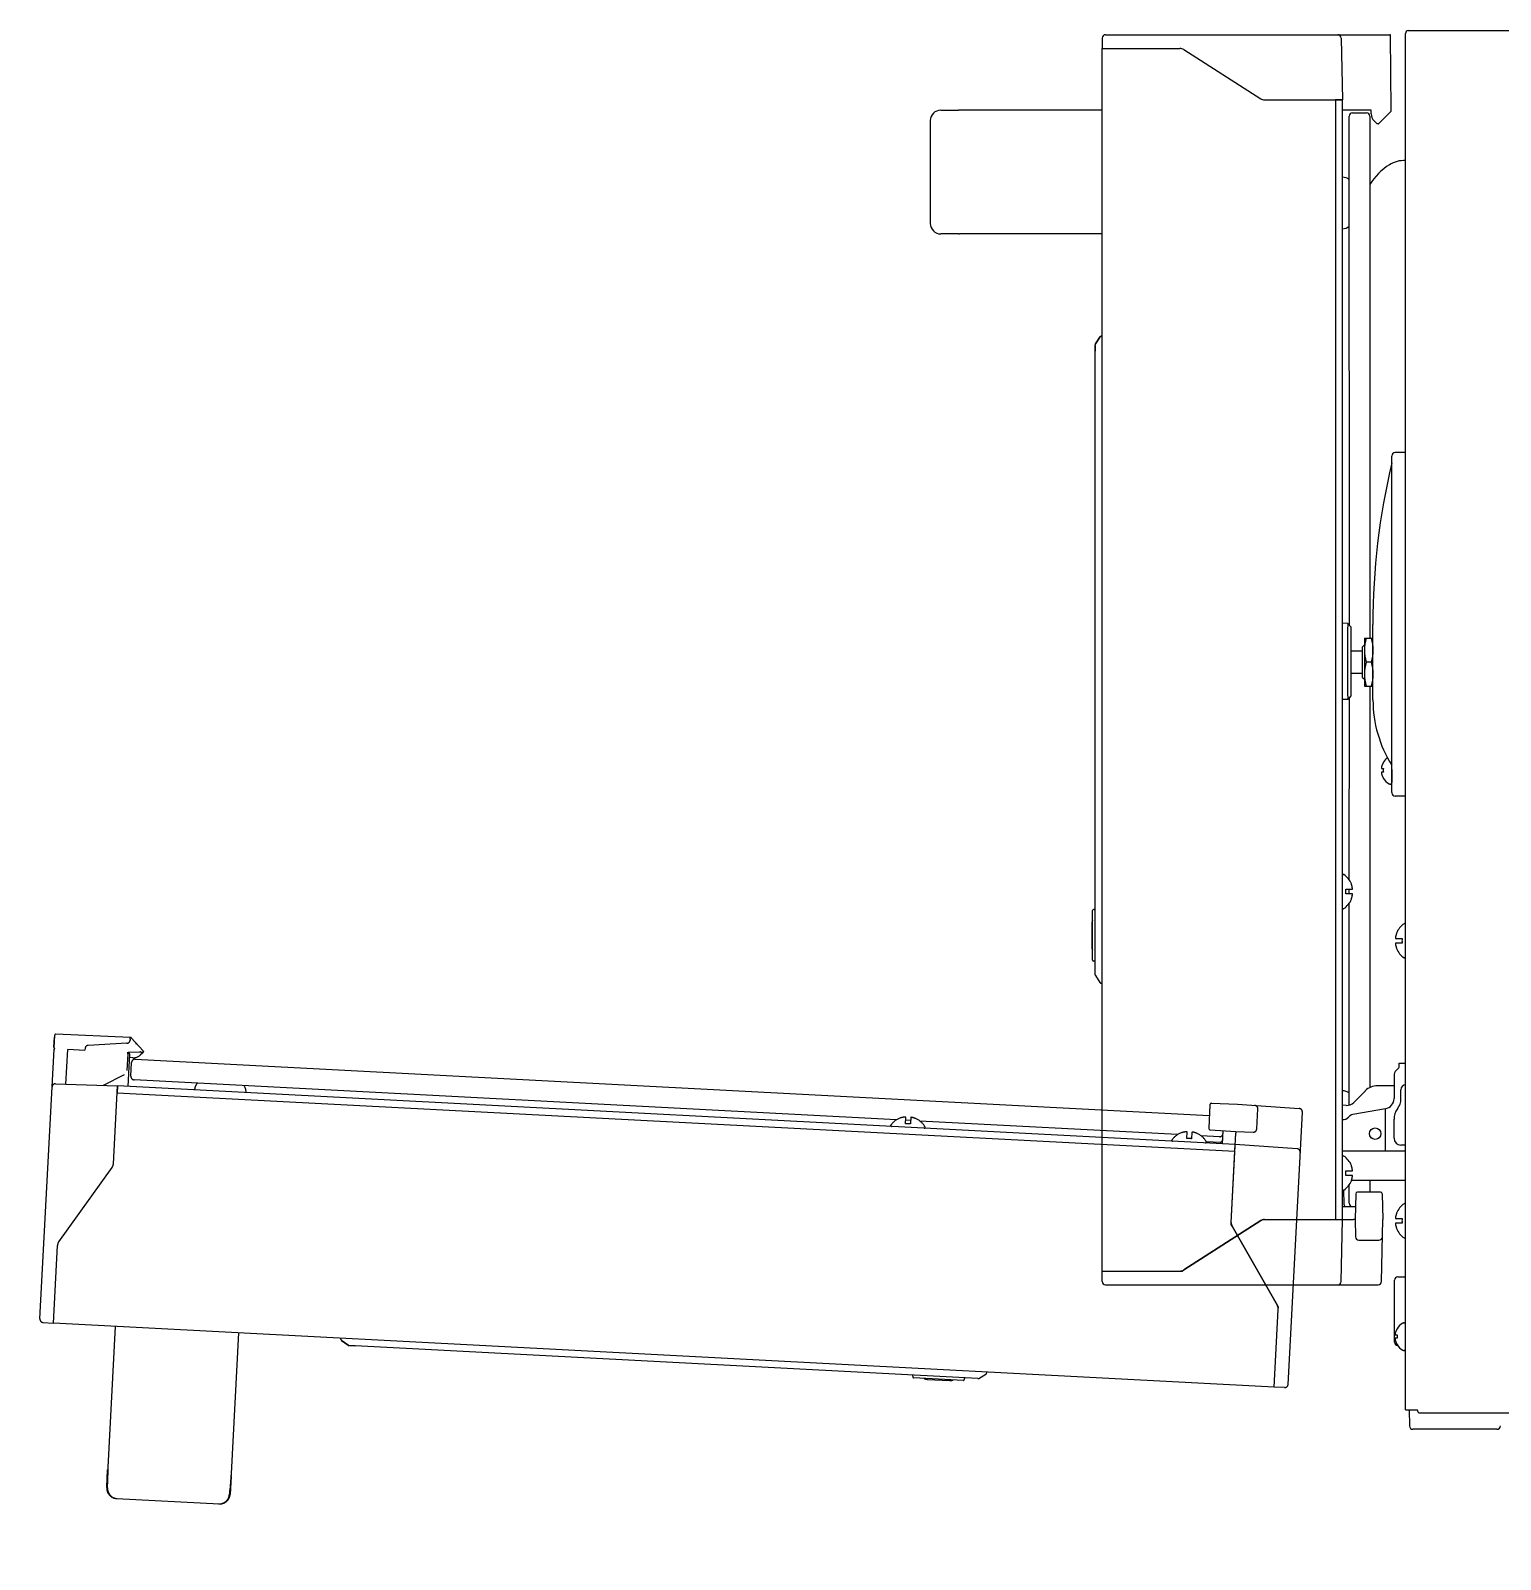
# Model space of a CAD drawing. Header units: millimetres. Extents: x -16733 to -11990, y 4333 to 7122.
# Drawn here: x -15644.5 to -15216.4, y 5573.5 to 6018.7 of the extents above; entities that cross this region are included whole.
import ezdxf

# ---------------------------------------------------------------- set-up
doc = ezdxf.new("R2010")
doc.units = ezdxf.units.MM
doc.header["$LTSCALE"] = 346.5
doc.linetypes.add('HIDDEN', pattern=[0.2, 0.1, -0.1])
doc.layers.get('0').update_dxf_attribs({"linetype": 'CONTINUOUS'})
doc.layers.add('ASSI', color=7, linetype='CONTINUOUS')
doc.layers.add('GEOM', color=7, linetype='CONTINUOUS')

# ---------------------------------------------------------------- blocks, each defined once
blk = doc.blocks.new('A$C737B6EA5')
at = {"color": 253, "linetype": 'HIDDEN', "ltscale": 15}
for p, q in [((50.05, 363.02), (50, 360)), ((51.05, 364), (129.68, 364)), ((119.69, 363.02), (120, 345)), ((130.08, 364), (133.81, 364)), ((130.3, 364.05), (133.2, 364.05)), ((130.3, 364), (130.3, 364.05)), ((133.2, 364), (133.2, 364.05)), ((134.25, 342), (134.06, 363.75)), ((50, 360), (72.71, 360)), ((50, 4), (50, 360)), ((73.79, 359.68), (96.21, 345.32)), ((119.74, 360), (129.79, 360)), ((129.75, 355), (129.79, 360)), ((130.35, 355), (130, 355)), ((132.52, 342.9), (131.34, 354.1)), ((123.34, 343.25), (119.93, 349.16)), ((97.29, 345), (120, 345)), ((97.29, 345), (120, 345)), ((120, 345), (118, 345)), ((118, 345), (118, 19)), ((120, 19), (120, 345)), ((0, 339), (0, 309)), ((2.99, 341.79), (3.02, 341.79)), ((3, 342), (8.18, 342)), ((9, 342), (4.13, 341.81)), ((50, 342), (9, 342)), ((129.5, 342), (120, 342)), ((122, 117.9), (122, 340.25)), ((123, 341.25), (127, 341.25)), ((129.5, 342.5), (124.64, 342.5)), ((128, 340.25), (128, 27)), ((128.4, 340.99), (128.4, 342)), ((130.04, 338.11), (129.28, 338.87)), ((130.05, 338), (129.97, 342.33)), ((130.54, 338.04), (134.2, 341.7)), ((133.75, 342), (133.52, 342)), ((134.24, 341.79), (134.25, 342)), ((130.44, 338), (130.05, 338)), ((2.99, 306.21), (3.02, 306.21)), ((8.18, 306), (3, 306)), ((9, 306), (4.13, 306.19)), ((50, 306), (9, 306)), ((49.41, 276.02), (49.36, 275.94)), ((49.5, 276.08), (49.41, 276.02)), ((49.54, 276.11), (49.5, 276.08)), ((49.7, 276.17), (49.54, 276.11)), ((49.76, 276.17), (49.7, 276.17)), ((49.76, 276.17), (50, 276.18)), ((48, 90.29), (48, 273.71)), ((48, 273.54), (48, 271.89)), ((49.36, 275.94), (48.08, 273.98)), ((48.08, 273.98), (49.36, 275.94)), ((120.2, 119.5), (120.31, 119.5)), ((122.59, 116.75), (122.62, 116.75)), ((121, 115.2), (122.96, 115.2)), ((121, 115.07), (121, 115.2)), ((121, 113.8), (121, 113.93)), ((122.96, 113.8), (121, 113.8)), ((122, 113.8), (122, 115.2)), ((122.62, 112.25), (122.59, 112.25)), ((47.25, 94.5), (47.25, 109)), ((47.75, 109.25), (47.5, 109.25)), ((120.2, 109.5), (120.31, 109.5)), ((122, 35.92), (122, 111.1)), ((47, 105.06), (47, 98.44)), ((47.75, 94.25), (47.5, 94.25)), ((48.08, 90.02), (49.36, 88.06)), ((48.08, 90.02), (49.36, 88.06)), ((49.36, 88.06), (49.39, 88.02)), ((49.6, 87.86), (49.76, 87.83)), ((49.76, 87.83), (50, 87.82)), ((120.2, 37.5), (120.31, 37.5)), ((121, 33.2), (122.96, 33.2)), ((121, 33.07), (121, 33.2)), ((121, 31.8), (121, 31.93)), ((122.96, 31.8), (121, 31.8)), ((122.59, 34.75), (122.62, 34.75)), ((120.2, 27.5), (120.31, 27.5)), ((120.37, 27.5), (120.44, 23.49)), ((122, 23.75), (122, 29.1)), ((122.62, 30.25), (122.59, 30.25)), ((131.12, 27), (124.38, 27)), ((120, 22.75), (123.82, 22.75)), ((123.31, 22.75), (123.82, 22.75)), ((123.88, 26.51), (123.75, 19)), ((131.62, 26.51), (131.75, 19)), ((96.21, 18.68), (73.79, 4.32)), ((73.79, 4.32), (96.21, 18.68)), ((96.21, 18.68), (96.7, 19)), ((96.7, 19), (97.29, 19)), ((97.29, 19), (120, 19)), ((97.29, 19), (123.25, 19)), ((118, 19), (120, 19)), ((119.69, 0.98), (120, 19)), ((123.75, 19), (123.84, 13.98)), ((131.75, 19), (131.44, 0.98)), ((124.84, 13), (130.66, 13)), ((50.05, 0.98), (50, 4)), ((50, 4), (72.71, 4)), ((50, 4), (72.71, 4)), ((72.71, 4), (73.3, 4)), ((73.3, 4), (73.79, 4.32)), ((51.05, 0), (130.44, 0))]:
    blk.add_line(p, q, dxfattribs=at)
for points in [[(49.48, 276.07), (49.44, 276.05), (49.41, 276.02), (49.39, 275.98), (49.36, 275.95), (49.36, 275.94)], [(49.62, 276.15), (49.58, 276.13), (49.55, 276.12), (49.51, 276.1), (49.48, 276.07)], [(49.76, 276.17), (49.73, 276.17), (49.69, 276.17), (49.66, 276.16), (49.62, 276.15)], [(49.39, 88.02), (49.48, 87.92), (49.6, 87.86)]]:
    blk.add_lwpolyline(points, dxfattribs=at)
for centre, radius, start, end in [((51.05, 363), 1, 90, 179), ((118.69, 363), 1, 1, 90), ((129.68, 363.75), 0.25, 37.1128, 90), ((130.08, 363.75), 0.25, 90, 179.5), ((133.81, 363.75), 0.25, 0.5, 90.0009), ((72.71, 358), 2, 57.3391, 90), ((129.67, 359.75), 0.25, 61.5368, 73.1347), ((130.35, 354), 1, 6.0158, 89.9755), ((97.29, 347), 2, 237.3391, 270), ((97.29, 347), 2, 237.3391, 270), ((133.52, 343), 1, 186.0009, 269.9904), ((3, 339), 3, 89.6188, 180), ((8.18, 336), 6, 84.166, 90), ((123, 340.25), 1, 90, 180), ((127, 340.25), 1, 0, 90), ((131.4, 340.99), 3, 180, 225), ((129.04, 309.12), 33.4, 88.5353, 89.2187), ((129.5, 342.5), 0.5, 270, 340.5731), ((134.09, 341.8), 0.15, 315, 357), ((130.44, 338.15), 0.15, 270, 315), ((120.04, 319.5), 3, 49.2588, 90), ((3, 309), 3, 180, 270.3812), ((120.04, 310.5), 3, 270, 310.7412), ((8.18, 312), 6, 270, 273.4717), ((49.78, 275.67), 0.5, 92, 146.9332), ((48.5, 273.71), 0.5, 146.9322, 180.0007), ((120.2, 119.3), 0.2, 90, 180), ((120.31, 119.3), 0.2, 56.7581, 90), ((117.3, 114.7), 5.7, 21.0786, 56.7581), ((117.27, 114.68), 5.71, 19.2423, 21.2266), ((117.27, 114.68), 5.72, 17.2712, 19.2421), ((117.26, 114.68), 5.72, 16.82, 17.2714), ((117.25, 114.68), 5.73, 15.3021, 16.8197), ((117.24, 114.67), 5.74, 14.552, 15.3022), ((117.23, 114.67), 5.75, 13.3249, 14.5518), ((117.21, 114.67), 5.77, 12.3779, 13.3249), ((117.19, 114.66), 5.79, 11.3352, 12.3778), ((117.17, 114.66), 5.82, 10.2382, 11.3349), ((117.3, 114.3), 5.7, 303.2419, 338.9214), ((117.11, 114.5), 3.93, 351.6741, 8.3259), ((117.27, 114.32), 5.71, 338.7734, 340.7577), ((117.27, 114.32), 5.72, 340.7579, 342.7288), ((117.26, 114.32), 5.72, 342.7286, 343.18), ((117.25, 114.32), 5.73, 343.1803, 344.6979), ((117.24, 114.33), 5.74, 344.6978, 345.448), ((117.23, 114.33), 5.75, 345.4482, 346.6751), ((117.21, 114.33), 5.77, 346.6751, 347.6221), ((117.19, 114.34), 5.79, 347.6222, 348.6648), ((117.17, 114.34), 5.82, 348.6651, 349.7618), ((117.14, 114.65), 5.85, 9.3464, 10.2384), ((117.14, 114.35), 5.85, 349.7616, 350.6536), ((117.08, 114.64), 5.9, 8.0504, 9.3454), ((117.08, 114.36), 5.9, 350.6546, 351.9496), ((117.03, 114.64), 5.96, 7.3826, 8.0514), ((117.03, 114.36), 5.96, 351.9486, 352.6174), ((116.9, 114.62), 6.09, 5.4735, 7.3771), ((116.9, 114.38), 6.09, 352.6229, 354.5265), ((47.5, 109), 0.25, 90, 180), ((47.75, 109.75), 0.5, 270, 300.6364), ((120.2, 109.7), 0.2, 180, 270), ((120.31, 109.7), 0.2, 270, 303.2419), ((49, 105.06), 2, 151.1918, 180), ((49, 98.44), 2, 180, 208.7012), ((47.5, 94.5), 0.25, 180, 270), ((47.75, 93.75), 0.5, 59.3636, 90), ((49.78, 88.33), 0.5, 213.0668, 268), ((120.2, 37.3), 0.2, 90, 180), ((120.31, 37.3), 0.2, 56.7581, 90), ((117.3, 32.7), 5.7, 21.0786, 56.7581), ((117.11, 32.5), 3.93, 351.6741, 8.3259), ((117.27, 32.68), 5.71, 19.2423, 21.2266), ((117.27, 32.68), 5.72, 17.2712, 19.2421), ((117.26, 32.68), 5.72, 16.82, 17.2714), ((117.25, 32.68), 5.73, 15.3021, 16.8197), ((117.24, 32.67), 5.74, 14.552, 15.3022), ((117.23, 32.67), 5.75, 13.3249, 14.5518), ((117.21, 32.67), 5.77, 12.3779, 13.3249), ((117.19, 32.66), 5.79, 11.3352, 12.3778), ((117.19, 32.34), 5.79, 347.6222, 348.6648), ((117.17, 32.66), 5.82, 10.2382, 11.3349), ((117.17, 32.34), 5.82, 348.6651, 349.7618), ((117.14, 32.65), 5.85, 9.3464, 10.2384), ((117.14, 32.35), 5.85, 349.7616, 350.6536), ((117.08, 32.64), 5.9, 8.0504, 9.3454), ((117.08, 32.36), 5.9, 350.6546, 351.9496), ((117.03, 32.64), 5.96, 7.3826, 8.0514), ((117.03, 32.36), 5.96, 351.9486, 352.6174), ((116.9, 32.62), 6.09, 5.4735, 7.3771), ((116.9, 32.38), 6.09, 352.6229, 354.5265), ((120.2, 27.7), 0.2, 180, 270), ((120.31, 27.7), 0.2, 270, 303.2419), ((117.3, 32.3), 5.7, 303.2419, 338.9214), ((117.27, 32.32), 5.71, 338.7734, 340.7577), ((117.27, 32.32), 5.72, 340.7579, 342.7288), ((117.26, 32.32), 5.72, 342.7286, 343.18), ((117.25, 32.32), 5.73, 343.1803, 344.6979), ((117.24, 32.33), 5.74, 344.6978, 345.448), ((117.23, 32.33), 5.75, 345.4482, 346.6751), ((117.21, 32.33), 5.77, 346.6751, 347.6221), ((124.38, 26.5), 0.5, 90, 179), ((131.12, 26.5), 0.5, 1, 90), ((121.19, 23.5), 0.75, 181, 270), ((123, 23.75), 1, 180, 270), ((97.29, 17), 2, 90, 122.6609), ((97.29, 17), 2, 90, 122.6609), ((124.84, 14), 1, 181, 270), ((130.66, 14), 1, 270, 359), ((51.05, 1), 1, 181, 270), ((72.71, 6), 2, 270, 302.6609), ((72.71, 6), 2, 270, 302.6609), ((118.69, 1), 1, 270, 359), ((130.44, 1), 1, 270, 359)]:
    blk.add_arc(centre, radius, start, end, dxfattribs=at)
for centre, major_axis, ratio, start_param, end_param in [((3, 338.78), (-2.13, 2.12), 0.998785, -0.783819, 0.783817), ((3.02, 341.84), (1.5, 0), 0.034921, 4.712321, 5.539351), ((3, 309.22), (2.13, 2.12), 0.998785, 2.357775, 3.925412), ((3.02, 306.16), (-1.5, 0), 0.034921, 3.885427, 4.712457)]:
    blk.add_ellipse(centre, major_axis=major_axis, ratio=ratio, start_param=start_param, end_param=end_param, dxfattribs=at)
for points, knots in [([(129.75, 355), (129.75, 354.99), (129.79, 355.01), (129.83, 355), (129.91, 355), (129.97, 355), (130, 355)], [0, 0, 0, 0, 0.076263, 0.292993, 0.617374, 1, 1, 1, 1]), ([(129.5, 342.5), (129.55, 342.49), (129.71, 342.49), (129.86, 342.48), (129.97, 342.48)], [0, 0, 0, 0, 0.32098, 1, 1, 1, 1]), ([(130, 342.5), (130, 342.5), (129.98, 342.5), (129.98, 342.5), (129.97, 342.5)], [0, 0, 0, 0, 0.252989, 1, 1, 1, 1]), ([(130.04, 338.33), (130.04, 338.43), (130.13, 338.66), (130.23, 338.87), (130.28, 338.98)], [0, 0, 0, 0, 0.464076, 1, 1, 1, 1]), ([(132.52, 340.26), (132.55, 340.23), (132.59, 340.19), (132.63, 340.17), (132.65, 340.15), (132.65, 340.15)], [0, 0, 0, 0, 0.694411, 0.915876, 1, 1, 1, 1]), ([(133.75, 342), (133.81, 342), (133.98, 342), (134.15, 342), (134.25, 342)], [0, 0, 0, 0, 0.382715, 1, 1, 1, 1]), ([(48, 90.29), (48, 90.27), (48, 90.24), (48, 90.21), (48.01, 90.19)], [0, 0, 0, 0, 0.497359, 1, 1, 1, 1]), ([(123.75, 19), (123.76, 19), (123.42, 19.02), (123.4, 19), (123.25, 19)], [0, 0, 0, 0, 0.076131, 1, 1, 1, 1])]:
    blk.add_open_spline(points, degree=3, knots=knots, dxfattribs=at)
for points in [[(129.97, 342.5), (129.95, 342.5), (129.92, 342.5), (129.9, 342.5)], [(48.01, 90.19), (48.01, 90.13), (48.05, 90.07), (48.1, 90.05)]]:
    blk.add_open_spline(points, degree=3, dxfattribs=at)

msp = doc.modelspace()

# ---------------------------------------------------------------- linework, layer by layer
at = {"color": 7, "linetype": 'Continuous'}
for p, q in [((-15332.39, 6016.51), (-15332.44, 6013.5)), ((-15331.39, 6017.5), (-15248.63, 6017.5)), ((-15262.76, 6016.51), (-15262.44, 5998.5)), ((-15248.19, 5995.5), (-15248.38, 6017.25)), ((-15244.04, 6017.7), (-15244.04, 6017.8)), ((-15244.04, 5617.1), (-15244.04, 6017.7)), ((-15243.24, 6018.7), (-14686.84, 6018.7)), ((-15332.44, 5657.5), (-15332.44, 6013.5)), ((-15332.44, 6013.5), (-15309.73, 6013.5)), ((-15308.65, 6013.18), (-15286.23, 5998.81)), ((-15285.16, 5998.5), (-15262.44, 5998.5)), ((-15285.16, 5998.5), (-15262.44, 5998.5)), ((-15264.44, 5998.5), (-15264.44, 5672.5)), ((-15262.44, 5998.5), (-15264.44, 5998.5)), ((-15262.44, 5672.5), (-15262.44, 5998.5)), ((-15382.44, 5992.5), (-15382.44, 5962.5)), ((-15379.42, 5995.5), (-15374.27, 5995.5)), ((-15332.44, 5995.5), (-15374.27, 5995.5)), ((-15254.04, 5995.5), (-15262.44, 5995.5)), ((-15260.41, 5845.55), (-15260.44, 5993.75)), ((-15259.44, 5994.75), (-15255.44, 5994.75)), ((-15254.44, 5993.75), (-15254.44, 5841.8)), ((-15254.04, 5994.49), (-15254.04, 5995.5)), ((-15252.4, 5991.6), (-15253.16, 5992.37)), ((-15251.9, 5991.54), (-15248.25, 5995.19)), ((-15248.2, 5995.29), (-15248.19, 5995.5)), ((-15252, 5991.5), (-15252.39, 5991.5)), ((-15374.27, 5959.5), (-15379.42, 5959.5)), ((-15332.44, 5959.5), (-15373.9, 5959.51)), ((-15334.44, 5743.79), (-15334.44, 5927.21)), ((-15334.44, 5927.04), (-15334.44, 5925.39)), ((-15333.09, 5929.44), (-15334.36, 5927.48)), ((-15334.36, 5927.48), (-15333.08, 5929.44)), ((-15333.03, 5929.51), (-15333.09, 5929.44)), ((-15332.94, 5929.58), (-15333.03, 5929.51)), ((-15332.9, 5929.61), (-15332.94, 5929.58)), ((-15332.74, 5929.66), (-15332.9, 5929.61)), ((-15332.68, 5929.67), (-15332.74, 5929.66)), ((-15332.68, 5929.67), (-15332.44, 5929.68)), ((-15256.04, 5841.78), (-15256.03, 5841.8)), ((-15256.04, 5841.78), (-15256.04, 5827.81)), ((-15256.03, 5841.8), (-15253.55, 5841.8)), ((-15253.55, 5841.8), (-15253.54, 5841.78)), ((-15256.54, 5839.3), (-15256.04, 5839.8)), ((-15256.54, 5830.3), (-15256.54, 5839.3)), ((-15254.04, 5834.8), (-15255.54, 5834.8)), ((-15256.54, 5830.3), (-15256.04, 5829.8)), ((-15256.04, 5827.81), (-15256.03, 5827.8)), ((-15256.03, 5827.8), (-15253.55, 5827.8)), ((-15254.44, 5827.8), (-15254.44, 5710.9)), ((-15253.55, 5827.8), (-15253.54, 5827.81)), ((-15260.44, 5771.4), (-15260.41, 5824.45)), ((-15250.52, 5805.6), (-15250.49, 5805.6)), ((-15251.04, 5803.8), (-15250.49, 5803.8)), ((-15250.49, 5802.8), (-15251.04, 5802.8)), ((-15250.49, 5801), (-15250.52, 5801)), ((-15262.24, 5773), (-15262.13, 5773)), ((-15259.85, 5770.25), (-15259.82, 5770.25)), ((-15261.44, 5768.57), (-15261.44, 5768.7)), ((-15261.44, 5768.7), (-15259.48, 5768.7)), ((-15261.44, 5767.3), (-15261.44, 5767.43)), ((-15259.48, 5767.3), (-15261.44, 5767.3)), ((-15260.44, 5767.3), (-15260.44, 5768.7)), ((-15259.82, 5765.75), (-15259.85, 5765.75)), ((-15335.19, 5748), (-15335.19, 5762.5)), ((-15334.69, 5762.75), (-15334.94, 5762.75)), ((-15262.24, 5763), (-15262.13, 5763)), ((-15260.44, 5705.85), (-15260.44, 5764.59)), ((-15335.44, 5758.56), (-15335.44, 5751.93)), ((-15244.24, 5758.65), (-15244.36, 5758.65)), ((-15247, 5754.35), (-15245.04, 5754.35)), ((-15245.04, 5752.95), (-15247, 5752.95)), ((-15246.66, 5755.9), (-15246.63, 5755.9)), ((-15245.04, 5754.35), (-15245.04, 5754.22)), ((-15245.04, 5753.08), (-15245.04, 5752.95)), ((-15334.69, 5747.75), (-15334.94, 5747.75)), ((-15246.63, 5751.4), (-15246.66, 5751.4)), ((-15244.24, 5748.65), (-15244.36, 5748.65)), ((-15334.36, 5743.51), (-15333.08, 5741.55)), ((-15334.36, 5743.51), (-15333.09, 5741.55)), ((-15333.09, 5741.55), (-15333.06, 5741.51)), ((-15332.84, 5741.36), (-15332.68, 5741.33)), ((-15332.68, 5741.33), (-15332.44, 5741.32)), ((-15246.04, 5716.64), (-15246.81, 5715.88)), ((-15245.89, 5717), (-15245.89, 5718)), ((-15245.89, 5718), (-15244.04, 5718)), ((-15247.39, 5714.46), (-15247.39, 5707.7)), ((-15255.75, 5709.98), (-15259.13, 5706.6)), ((-15247.39, 5711.44), (-15252.22, 5711.44)), ((-15245.39, 5707.7), (-15245.39, 5710.25)), ((-15261.37, 5705.72), (-15262.44, 5705.76)), ((-15249.87, 5704.74), (-15259.43, 5703.06)), ((-15249.89, 5692.5), (-15249.89, 5704.74)), ((-15247.39, 5696.15), (-15247.39, 5701.7)), ((-15244.04, 5694.15), (-15245.39, 5694.15)), ((-15262.44, 5692.5), (-15244.04, 5692.5)), ((-15262.24, 5691), (-15262.13, 5691)), ((-15261.44, 5686.57), (-15261.44, 5686.7)), ((-15261.44, 5686.7), (-15259.48, 5686.7)), ((-15261.44, 5685.3), (-15261.44, 5685.43)), ((-15259.48, 5685.3), (-15261.44, 5685.3)), ((-15259.85, 5688.25), (-15259.82, 5688.25)), ((-15262.24, 5681), (-15262.13, 5681)), ((-15262.07, 5681), (-15262, 5676.98)), ((-15260.44, 5677.25), (-15260.44, 5682.59)), ((-15259.82, 5683.75), (-15259.85, 5683.75)), ((-15259.77, 5683.96), (-15244.24, 5683.96)), ((-15251.32, 5680.5), (-15258.06, 5680.5)), ((-15254.44, 5683.96), (-15254.44, 5680.5)), ((-15262.44, 5676.25), (-15258.63, 5676.25)), ((-15259.13, 5676.25), (-15258.63, 5676.25)), ((-15258.56, 5680.01), (-15258.69, 5672.5)), ((-15250.82, 5680.01), (-15250.69, 5672.5)), ((-15244.24, 5677.11), (-15244.36, 5677.11)), ((-15286.23, 5672.18), (-15308.65, 5657.81)), ((-15308.65, 5657.81), (-15286.23, 5672.18)), ((-15286.23, 5672.18), (-15285.74, 5672.5)), ((-15285.74, 5672.5), (-15285.16, 5672.5)), ((-15285.16, 5672.5), (-15259.19, 5672.5)), ((-15285.16, 5672.5), (-15262.44, 5672.5)), ((-15264.44, 5672.5), (-15262.44, 5672.5)), ((-15262.76, 5654.48), (-15262.44, 5672.5)), ((-15258.69, 5672.5), (-15258.6, 5667.48)), ((-15251.01, 5654.48), (-15250.69, 5672.5)), ((-15247, 5672.81), (-15245.04, 5672.81)), ((-15246.66, 5674.36), (-15246.63, 5674.36)), ((-15245.04, 5672.81), (-15245.04, 5672.68)), ((-15245.04, 5671.41), (-15247, 5671.41)), ((-15246.63, 5669.86), (-15246.66, 5669.86)), ((-15245.04, 5671.54), (-15245.04, 5671.41)), ((-15257.6, 5666.5), (-15251.78, 5666.5)), ((-15244.24, 5667.11), (-15244.36, 5667.11)), ((-15332.39, 5654.48), (-15332.44, 5657.5)), ((-15332.44, 5657.5), (-15309.73, 5657.5)), ((-15332.44, 5657.5), (-15309.73, 5657.5)), ((-15309.73, 5657.5), (-15309.14, 5657.5)), ((-15309.14, 5657.5), (-15308.65, 5657.81)), ((-15247.24, 5636.8), (-15247.24, 5654.8)), ((-15246.24, 5655.8), (-15244.04, 5655.8)), ((-15331.39, 5653.5), (-15252.01, 5653.5)), ((-15246.52, 5640.7), (-15246.49, 5640.7)), ((-15244.64, 5642.4), (-15244.44, 5642.4)), ((-15247.04, 5638.9), (-15246.49, 5638.9)), ((-15246.49, 5637.9), (-15247.04, 5637.9)), ((-15246.49, 5636.1), (-15246.52, 5636.1)), ((-15244.64, 5634.4), (-15244.44, 5634.4)), ((-15244.04, 5617.1), (-15243.14, 5617.1)), ((-15243.14, 5617.1), (-15240.57, 5617.1)), ((-15242.99, 5617.1), (-15242.91, 5612.38)), ((-15240.16, 5616.2), (-14688.23, 5616.2)), ((-15217.41, 5611.4), (-15241.91, 5611.4))]:
    msp.add_line(p, q, dxfattribs=at)
msp.add_line((-15252.4, 5991.6), (-15252.39, 5991.5))
for points in [[(-15332.96, 5929.57), (-15333, 5929.54), (-15333.03, 5929.51), (-15333.06, 5929.48), (-15333.08, 5929.45), (-15333.09, 5929.44)], [(-15332.82, 5929.64), (-15332.86, 5929.63), (-15332.89, 5929.61), (-15332.93, 5929.59), (-15332.96, 5929.57)], [(-15332.68, 5929.67), (-15332.71, 5929.67), (-15332.75, 5929.66), (-15332.78, 5929.66), (-15332.82, 5929.64)], [(-15333.06, 5741.51), (-15332.96, 5741.42), (-15332.84, 5741.36)]]:
    msp.add_lwpolyline(points, dxfattribs=at)
msp.add_circle((-15252.89, 5697.5), 1.66, dxfattribs=at)
for centre, radius, start, end in [((-15331.39, 6016.5), 1, 90, 179), ((-15263.76, 6016.5), 1, 1, 90), ((-15248.63, 6017.25), 0.25, 0.5, 90.0009), ((-15243.14, 6017.8), 0.9, 96.3341, 180), ((-15309.73, 6011.5), 2, 57.3391, 90), ((-15285.16, 6000.5), 2, 237.3391, 270), ((-15285.16, 6000.5), 2, 237.3391, 270), ((-15379.44, 5992.5), 3, 89.6188, 180), ((-15259.44, 5993.75), 1, 90, 180), ((-15255.44, 5993.75), 1, 0, 90), ((-15251.04, 5994.49), 3, 180, 225), ((-15248.35, 5995.3), 0.15, 315, 357), ((-15252, 5991.65), 0.15, 270, 315), ((-15239.36, 5964.63), 17.7, 121.9959, 148.4857), ((-15244.5, 5972.85), 8, 86.7054, 121.9959), ((-15262.4, 5973), 3, 49.2588, 90), ((-15379.44, 5962.5), 3, 180, 270.3812), ((-15262.4, 5964), 3, 270, 310.7412), ((-15374.27, 5965.5), 6, 270, 273.4717), ((-15333.94, 5927.21), 0.5, 146.9322, 180.0007), ((-15332.66, 5929.17), 0.5, 92, 146.9332), ((-15246.45, 5803.12), 4.74, 154.4598, 155.4278), ((-15246.44, 5803.12), 4.74, 153.3188, 154.4598), ((-15246.44, 5803.11), 4.75, 151.9926, 153.3187), ((-15246.44, 5803.11), 4.75, 151.0316, 151.9926), ((-15246.43, 5803.11), 4.75, 148.4659, 151.0313), ((-15249.07, 5804.05), 1.98, 174.8627, 175.7144), ((-15249.08, 5804.05), 1.97, 175.714, 176.9766), ((-15249.09, 5804.05), 1.96, 176.9771, 178.0037), ((-15249.1, 5804.05), 1.95, 178.0037, 179.0738), ((-15249.1, 5804.05), 1.95, 179.0741, 181.1541), ((-15249.1, 5804.05), 1.95, 181.1545, 182.3767), ((-15249.09, 5804.05), 1.96, 182.3765, 183.2159), ((-15249.08, 5804.05), 1.97, 183.2167, 184.6016), ((-15249.07, 5804.05), 1.98, 184.6009, 185.2558), ((-15249.07, 5802.55), 1.98, 174.7442, 175.3991), ((-15249.08, 5802.55), 1.97, 175.3984, 176.7833), ((-15249.09, 5802.55), 1.96, 176.7841, 177.6235), ((-15249.1, 5802.55), 1.96, 177.6234, 178.8455), ((-15249.1, 5802.55), 1.95, 178.8459, 180.9258), ((-15249.1, 5802.55), 1.95, 180.9261, 181.9964), ((-15249.09, 5802.55), 1.96, 181.9964, 183.0228), ((-15249.08, 5802.55), 1.97, 183.0233, 184.286), ((-15249.07, 5802.55), 1.98, 184.2856, 185.1372), ((-15246.54, 5803.15), 4.64, 163.6036, 165.6824), ((-15249.05, 5804.04), 2.01, 172.7256, 174.8598), ((-15249.05, 5804.05), 2.01, 185.2585, 187.2741), ((-15249.05, 5802.54), 2.01, 172.7259, 174.7415), ((-15249.05, 5802.55), 2.01, 185.1401, 187.2744), ((-15246.54, 5803.44), 4.64, 194.3176, 196.3964), ((-15246.51, 5803.14), 4.67, 162.6228, 163.6051), ((-15246.51, 5803.45), 4.67, 196.3949, 197.3772), ((-15246.5, 5803.14), 4.68, 161.535, 162.6227), ((-15246.5, 5803.46), 4.68, 197.3773, 198.465), ((-15246.48, 5803.13), 4.7, 159.4813, 161.5344), ((-15246.48, 5803.46), 4.7, 198.4656, 200.5187), ((-15246.47, 5803.13), 4.72, 158.9977, 159.4819), ((-15246.47, 5803.47), 4.72, 200.5181, 201.0023), ((-15246.46, 5803.12), 4.72, 157.4524, 158.9975), ((-15246.46, 5803.47), 4.72, 201.0025, 202.5476), ((-15246.46, 5803.12), 4.73, 156.6826, 157.4526), ((-15246.46, 5803.47), 4.73, 202.5474, 203.3174), ((-15246.45, 5803.12), 4.73, 155.4278, 156.6825), ((-15246.45, 5803.48), 4.73, 203.3175, 204.5722), ((-15246.45, 5803.48), 4.74, 204.5722, 205.5402), ((-15246.44, 5803.48), 4.74, 205.5402, 206.6812), ((-15246.44, 5803.48), 4.75, 206.6813, 208.0074), ((-15246.44, 5803.48), 4.75, 208.0074, 208.9684), ((-15246.43, 5803.48), 4.75, 208.9687, 211.5341), ((-15246.73, 5803.3), 3.79, 172.4013, 179.9911), ((-15246.73, 5803.3), 3.79, 180.0089, 187.5987), ((-15262.24, 5772.8), 0.2, 90, 180), ((-15262.13, 5772.8), 0.2, 56.7581, 90), ((-15265.14, 5768.2), 5.7, 21.0786, 56.7581), ((-15265.17, 5768.18), 5.71, 19.2423, 21.2266), ((-15265.18, 5768.18), 5.72, 17.2712, 19.2421), ((-15265.18, 5768.18), 5.72, 16.82, 17.2714), ((-15265.19, 5768.17), 5.73, 15.3021, 16.8197), ((-15265.2, 5768.17), 5.74, 14.552, 15.3022), ((-15265.21, 5768.17), 5.75, 13.3249, 14.5518), ((-15265.14, 5767.8), 5.7, 303.2419, 338.9214), ((-15265.33, 5768), 3.93, 351.6741, 8.3259), ((-15265.17, 5767.81), 5.71, 338.7734, 340.7577), ((-15265.18, 5767.82), 5.72, 340.7579, 342.7288), ((-15265.18, 5767.82), 5.72, 342.7286, 343.18), ((-15265.19, 5767.82), 5.73, 343.1803, 344.6979), ((-15265.2, 5767.82), 5.74, 344.6978, 345.448), ((-15265.21, 5767.83), 5.75, 345.4482, 346.6751), ((-15265.23, 5768.16), 5.77, 12.3779, 13.3249), ((-15265.23, 5767.83), 5.77, 346.6751, 347.6221), ((-15265.25, 5768.16), 5.79, 11.3352, 12.3778), ((-15265.25, 5767.83), 5.79, 347.6222, 348.6648), ((-15265.27, 5768.15), 5.82, 10.2382, 11.3349), ((-15265.27, 5767.84), 5.82, 348.6651, 349.7618), ((-15265.31, 5768.15), 5.85, 9.3464, 10.2384), ((-15265.31, 5767.85), 5.85, 349.7616, 350.6536), ((-15265.36, 5768.14), 5.9, 8.0504, 9.3454), ((-15265.36, 5767.85), 5.9, 350.6546, 351.9496), ((-15265.41, 5768.13), 5.96, 7.3826, 8.0514), ((-15265.41, 5767.86), 5.96, 351.9486, 352.6174), ((-15265.54, 5768.12), 6.09, 5.4735, 7.3771), ((-15265.54, 5767.88), 6.09, 352.6229, 354.5265), ((-15334.94, 5762.5), 0.25, 90, 180), ((-15334.69, 5763.25), 0.5, 270, 300.6364), ((-15262.24, 5763.2), 0.2, 180, 270), ((-15262.13, 5763.2), 0.2, 270, 303.2419), ((-15333.44, 5758.56), 2, 151.1918, 180), ((-15241.34, 5753.85), 5.7, 123.2419, 158.9214), ((-15244.36, 5758.45), 0.2, 90, 123.2419), ((-15244.24, 5758.45), 0.2, 0, 90), ((-15333.44, 5751.93), 2, 180, 208.7012), ((-15240.94, 5753.77), 6.09, 172.6229, 174.5265), ((-15240.94, 5753.53), 6.09, 185.4735, 187.3771), ((-15241.07, 5753.78), 5.96, 171.9486, 172.6174), ((-15241.07, 5753.51), 5.96, 187.3826, 188.0514), ((-15241.13, 5753.79), 5.9, 170.6546, 171.9496), ((-15241.13, 5753.5), 5.9, 188.0504, 189.3454), ((-15241.18, 5753.8), 5.85, 169.7616, 170.6536), ((-15241.18, 5753.5), 5.85, 189.3464, 190.2384), ((-15241.21, 5753.81), 5.82, 168.6651, 169.7618), ((-15241.21, 5753.49), 5.82, 190.2382, 191.3349), ((-15241.24, 5753.81), 5.79, 167.6222, 168.6648), ((-15241.24, 5753.48), 5.79, 191.3352, 192.3778), ((-15241.25, 5753.81), 5.77, 166.6751, 167.6221), ((-15241.25, 5753.48), 5.77, 192.3779, 193.3249), ((-15241.27, 5753.82), 5.75, 165.4482, 166.6751), ((-15241.27, 5753.48), 5.75, 193.3249, 194.5518), ((-15241.28, 5753.82), 5.74, 164.6978, 165.448), ((-15241.28, 5753.47), 5.74, 194.552, 195.3022), ((-15241.29, 5753.82), 5.73, 163.1803, 164.6979), ((-15241.29, 5753.47), 5.73, 195.3021, 196.8197), ((-15241.3, 5753.83), 5.72, 162.7286, 163.18), ((-15241.3, 5753.47), 5.72, 196.82, 197.2714), ((-15241.31, 5753.83), 5.72, 160.7579, 162.7288), ((-15241.31, 5753.47), 5.72, 197.2712, 199.2421), ((-15241.31, 5753.83), 5.71, 158.7734, 160.7577), ((-15241.15, 5753.65), 3.93, 171.6741, 188.3259), ((-15334.94, 5748), 0.25, 180, 270), ((-15334.69, 5747.25), 0.5, 59.3636, 90), ((-15241.31, 5753.46), 5.71, 199.2423, 201.2266), ((-15241.34, 5753.45), 5.7, 201.0786, 236.7581), ((-15244.36, 5748.85), 0.2, 236.7581, 270), ((-15244.24, 5748.85), 0.2, 270, 0), ((-15332.66, 5741.83), 0.5, 213.0668, 268), ((-15246.39, 5717), 0.5, 315.0018, 0.0018), ((-15245.39, 5714.46), 2, 135.0018, 180.0018), ((-15243.89, 5710.25), 1.5, 95.7793, 180.0018), ((-15262.4, 5707), 3, 49.2588, 90), ((-15252.22, 5706.44), 5, 90, 135), ((-15250.39, 5707.7), 3, 280.0018, 0.0018), ((-15250.39, 5707.7), 5, 323.1319, 0.0018), ((-15261.25, 5708.72), 3, 267.75, 315), ((-15259.08, 5701.09), 2, 100.0018, 141.7223), ((-15242.39, 5701.7), 5, 143.1319, 180.0018), ((-15262.22, 5703.57), 2, 263.6636, 321.7223), ((-15245.39, 5696.15), 2, 180.0018, 270.0018), ((-15262.24, 5690.8), 0.2, 90, 180), ((-15262.13, 5690.8), 0.2, 56.7581, 90), ((-15265.14, 5686.2), 5.7, 21.0786, 56.7581), ((-15265.33, 5686), 3.93, 351.6741, 8.3259), ((-15265.17, 5686.18), 5.71, 19.2423, 21.2266), ((-15265.18, 5686.18), 5.72, 17.2712, 19.2421), ((-15265.18, 5686.18), 5.72, 16.82, 17.2714), ((-15265.19, 5686.17), 5.73, 15.3021, 16.8197), ((-15265.2, 5686.17), 5.74, 14.552, 15.3022), ((-15265.21, 5686.17), 5.75, 13.3249, 14.5518), ((-15265.23, 5686.16), 5.77, 12.3779, 13.3249), ((-15265.25, 5686.16), 5.79, 11.3352, 12.3778), ((-15265.27, 5686.15), 5.82, 10.2382, 11.3349), ((-15265.31, 5686.15), 5.85, 9.3464, 10.2384), ((-15265.36, 5686.14), 5.9, 8.0504, 9.3454), ((-15265.36, 5685.85), 5.9, 350.6546, 351.9496), ((-15265.41, 5686.13), 5.96, 7.3826, 8.0514), ((-15265.41, 5685.86), 5.96, 351.9486, 352.6174), ((-15265.54, 5686.12), 6.09, 5.4735, 7.3771), ((-15265.54, 5685.88), 6.09, 352.6229, 354.5265), ((-15262.24, 5681.2), 0.2, 180, 270), ((-15262.13, 5681.2), 0.2, 270, 303.2419), ((-15265.14, 5685.8), 5.7, 303.2419, 338.9214), ((-15265.17, 5685.81), 5.71, 338.7734, 340.7577), ((-15265.18, 5685.82), 5.72, 340.7579, 342.7288), ((-15265.18, 5685.82), 5.72, 342.7286, 343.18), ((-15265.19, 5685.82), 5.73, 343.1803, 344.6979), ((-15265.2, 5685.82), 5.74, 344.6978, 345.448), ((-15265.21, 5685.83), 5.75, 345.4482, 346.6751), ((-15265.23, 5685.83), 5.77, 346.6751, 347.6221), ((-15265.25, 5685.83), 5.79, 347.6222, 348.6648), ((-15265.27, 5685.84), 5.82, 348.6651, 349.7618), ((-15265.31, 5685.85), 5.85, 349.7616, 350.6536), ((-15258.06, 5680), 0.5, 90, 179), ((-15251.32, 5680), 0.5, 1, 90), ((-15244.24, 5684.96), 1, 270, 281.7405), ((-15261.25, 5677), 0.75, 181, 270), ((-15259.44, 5677.25), 1, 180, 270), ((-15241.34, 5672.31), 5.7, 123.2419, 158.9214), ((-15244.36, 5676.91), 0.2, 90, 123.2419), ((-15244.24, 5676.91), 0.2, 0, 90), ((-15285.16, 5670.5), 2, 90, 122.6609), ((-15285.16, 5670.5), 2, 90, 122.6609), ((-15240.94, 5672.23), 6.09, 172.6229, 174.5265), ((-15241.07, 5672.24), 5.96, 171.9486, 172.6174), ((-15241.13, 5672.25), 5.9, 170.6546, 171.9496), ((-15241.18, 5672.26), 5.85, 169.7616, 170.6536), ((-15241.21, 5672.27), 5.82, 168.6651, 169.7618), ((-15241.24, 5672.27), 5.79, 167.6222, 168.6648), ((-15241.25, 5672.27), 5.77, 166.6751, 167.6221), ((-15241.27, 5672.28), 5.75, 165.4482, 166.6751), ((-15241.28, 5672.28), 5.74, 164.6978, 165.448), ((-15241.29, 5672.28), 5.73, 163.1803, 164.6979), ((-15241.3, 5672.29), 5.72, 162.7286, 163.18), ((-15241.31, 5672.29), 5.72, 160.7579, 162.7288), ((-15241.31, 5672.29), 5.71, 158.7734, 160.7577), ((-15241.15, 5672.11), 3.93, 171.6741, 188.3259), ((-15257.6, 5667.5), 1, 181, 270), ((-15251.78, 5667.5), 1, 270, 359), ((-15240.94, 5671.99), 6.09, 185.4735, 187.3771), ((-15241.07, 5671.97), 5.96, 187.3826, 188.0514), ((-15241.13, 5671.96), 5.9, 188.0504, 189.3454), ((-15241.18, 5671.96), 5.85, 189.3464, 190.2384), ((-15241.21, 5671.95), 5.82, 190.2382, 191.3349), ((-15241.24, 5671.94), 5.79, 191.3352, 192.3778), ((-15241.25, 5671.94), 5.77, 192.3779, 193.3249), ((-15241.27, 5671.94), 5.75, 193.3249, 194.5518), ((-15241.28, 5671.93), 5.74, 194.552, 195.3022), ((-15241.29, 5671.93), 5.73, 195.3021, 196.8197), ((-15241.3, 5671.93), 5.72, 196.82, 197.2714), ((-15241.31, 5671.93), 5.72, 197.2712, 199.2421), ((-15241.31, 5671.92), 5.71, 199.2423, 201.2266), ((-15241.34, 5671.91), 5.7, 201.0786, 236.7581), ((-15244.36, 5667.31), 0.2, 236.7581, 270), ((-15244.24, 5667.31), 0.2, 270, 0), ((-15331.39, 5654.5), 1, 181, 270), ((-15309.73, 5659.5), 2, 270, 302.6609), ((-15309.73, 5659.5), 2, 270, 302.6609), ((-15263.76, 5654.5), 1, 270, 359), ((-15252.01, 5654.5), 1, 270, 359), ((-15246.24, 5654.8), 1, 90, 180), ((-15242.44, 5638.21), 4.75, 151.9926, 153.3187), ((-15242.44, 5638.21), 4.75, 151.0316, 151.9926), ((-15242.43, 5638.21), 4.75, 148.4659, 151.0313), ((-15242.42, 5638.2), 4.8, 120.3012, 148.6273), ((-15244.64, 5642), 0.4, 90, 120.3012), ((-15244.44, 5642), 0.4, 0, 90), ((-15246.24, 5636.8), 1, 180, 265.3678), ((-15245.07, 5639.15), 1.98, 174.8627, 175.7144), ((-15245.08, 5639.15), 1.97, 175.714, 176.9766), ((-15245.09, 5639.15), 1.96, 176.9771, 178.0037), ((-15245.1, 5639.15), 1.95, 178.0037, 179.0738), ((-15245.1, 5639.15), 1.95, 179.0741, 181.1541), ((-15245.1, 5639.15), 1.95, 181.1545, 182.3767), ((-15245.09, 5639.15), 1.96, 182.3765, 183.2159), ((-15245.08, 5639.15), 1.97, 183.2167, 184.6016), ((-15245.07, 5639.15), 1.98, 184.6009, 185.2558), ((-15245.07, 5637.65), 1.98, 174.7442, 175.3991), ((-15245.08, 5637.65), 1.97, 175.3984, 176.7833), ((-15245.09, 5637.65), 1.96, 176.7841, 177.6235), ((-15245.1, 5637.65), 1.96, 177.6234, 178.8455), ((-15245.1, 5637.65), 1.95, 178.8459, 180.9258), ((-15245.1, 5637.65), 1.95, 180.9261, 181.9964), ((-15245.09, 5637.65), 1.96, 181.9964, 183.0228), ((-15245.08, 5637.65), 1.97, 183.0233, 184.286), ((-15245.07, 5637.65), 1.98, 184.2856, 185.1372), ((-15242.54, 5638.25), 4.64, 163.6036, 165.6824), ((-15245.05, 5639.14), 2.01, 172.7256, 174.8598), ((-15245.05, 5639.15), 2.01, 185.2585, 187.2741), ((-15245.05, 5637.64), 2.01, 172.7259, 174.7415), ((-15245.05, 5637.65), 2.01, 185.1401, 187.2744), ((-15242.54, 5638.54), 4.64, 194.3176, 196.3964), ((-15242.51, 5638.24), 4.67, 162.6228, 163.6051), ((-15242.51, 5638.55), 4.67, 196.3949, 197.3772), ((-15242.5, 5638.24), 4.68, 161.535, 162.6227), ((-15242.5, 5638.56), 4.68, 197.3773, 198.465), ((-15242.48, 5638.23), 4.7, 159.4813, 161.5344), ((-15242.48, 5638.56), 4.7, 198.4656, 200.5187), ((-15242.47, 5638.23), 4.72, 158.9977, 159.4819), ((-15242.47, 5638.57), 4.72, 200.5181, 201.0023), ((-15242.46, 5638.22), 4.72, 157.4524, 158.9975), ((-15242.46, 5638.57), 4.72, 201.0025, 202.5476), ((-15242.46, 5638.22), 4.73, 156.6826, 157.4526), ((-15242.46, 5638.57), 4.73, 202.5474, 203.3174), ((-15242.45, 5638.22), 4.73, 155.4278, 156.6825), ((-15242.45, 5638.58), 4.73, 203.3175, 204.5722), ((-15242.45, 5638.22), 4.74, 154.4598, 155.4278), ((-15242.45, 5638.58), 4.74, 204.5722, 205.5402), ((-15242.44, 5638.22), 4.74, 153.3188, 154.4598), ((-15242.44, 5638.58), 4.74, 205.5402, 206.6812), ((-15242.44, 5638.58), 4.75, 206.6813, 208.0074), ((-15242.44, 5638.58), 4.75, 208.0074, 208.9684), ((-15242.43, 5638.58), 4.75, 208.9687, 211.5341), ((-15242.73, 5638.4), 3.79, 172.4013, 179.9911), ((-15242.73, 5638.4), 3.79, 180.0089, 187.5987), ((-15242.42, 5638.6), 4.8, 211.3727, 239.6988), ((-15244.64, 5634.8), 0.4, 239.6988, 270), ((-15244.44, 5634.8), 0.4, 270, 0), ((-15241.91, 5612.4), 1, 181, 270), ((-15217.41, 5612.4), 1, 270, 359.5)]:
    msp.add_arc(centre, radius, start, end, dxfattribs=at)
for points, knots in [([(-15255.54, 5841.8), (-15255.84, 5840.66), (-15256.23, 5838.3), (-15255.84, 5835.94), (-15255.54, 5834.8)], [0, 0, 0, 0, 0.5, 1, 1, 1, 1]), ([(-15254.04, 5841.8), (-15253.74, 5840.66), (-15253.36, 5838.3), (-15253.74, 5835.94), (-15254.04, 5834.8)], [0, 0, 0, 0, 0.5, 1, 1, 1, 1]), ([(-15255.54, 5834.8), (-15255.84, 5833.66), (-15256.23, 5831.3), (-15255.84, 5828.94), (-15255.54, 5827.8)], [0, 0, 0, 0, 0.5, 1, 1, 1, 1]), ([(-15254.04, 5834.8), (-15253.74, 5833.66), (-15253.36, 5831.3), (-15253.74, 5828.94), (-15254.04, 5827.8)], [0, 0, 0, 0, 0.5, 1, 1, 1, 1]), ([(-15334.44, 5743.79), (-15334.44, 5743.77), (-15334.44, 5743.74), (-15334.44, 5743.71), (-15334.44, 5743.69)], [0, 0, 0, 0, 0.497359, 1, 1, 1, 1]), ([(-15258.69, 5672.49), (-15258.68, 5672.49), (-15259.02, 5672.52), (-15259.04, 5672.49), (-15259.19, 5672.49)], [0, 0, 0, 0, 0.076131, 1, 1, 1, 1]), ([(-15240.16, 5616.2), (-15240.2, 5616.2), (-15240.26, 5616.26), (-15240.32, 5616.35), (-15240.37, 5616.47), (-15240.42, 5616.6), (-15240.49, 5616.81), (-15240.54, 5616.98), (-15240.57, 5617.1)], [0, 0, 0, 0, 0.121805, 0.218261, 0.339787, 0.483604, 0.645308, 1, 1, 1, 1])]:
    msp.add_open_spline(points, degree=3, knots=knots, dxfattribs=at)
msp.add_open_spline([(-15334.44, 5743.69), (-15334.43, 5743.63), (-15334.39, 5743.57), (-15334.34, 5743.54)], degree=3, dxfattribs=at)
at = {"layer": 'ASSI', "color": 7, "linetype": 'Continuous'}
for p, q in [((-15259.94, 5838.05), (-15256.54, 5838.05)), ((-15259.94, 5831.55), (-15256.54, 5831.55)), ((-15248.04, 5803.54), (-15248.04, 5799.7)), ((-15248.64, 5799.3), (-15248.44, 5799.3))]:
    msp.add_line(p, q, dxfattribs=at)
for centre, radius, start, end in [((-15246.42, 5803.1), 4.8, 126.8074, 148.6273), ((-15246.42, 5803.5), 4.8, 211.3727, 239.6988), ((-15248.64, 5799.7), 0.4, 239.6988, 270), ((-15248.44, 5799.7), 0.4, 270, 0)]:
    msp.add_arc(centre, radius, start, end, dxfattribs=at)
at = {"layer": 'GEOM', "color": 7, "linetype": 'Continuous'}
for p, q in [((-15248.04, 5894.9), (-15248.04, 5894.8)), ((-15248.04, 5796.8), (-15248.04, 5894.8)), ((-15244.04, 5895.8), (-15247.04, 5895.8)), ((-15260.89, 5846.05), (-15262.44, 5846.13)), ((-15260.89, 5846.05), (-15260.94, 5844.05)), ((-15259.94, 5845.05), (-15260.89, 5846.05)), ((-15253.54, 5823.8), (-15253.54, 5845.8)), ((-15260.94, 5844.05), (-15260.94, 5825.95)), ((-15259.94, 5845.05), (-15259.94, 5824.95)), ((-15260.89, 5823.95), (-15262.44, 5823.87)), ((-15260.94, 5825.95), (-15260.89, 5823.95)), ((-15259.94, 5824.95), (-15260.89, 5823.95)), ((-15248.04, 5796.8), (-15248.04, 5796.7)), ((-15244.04, 5795.8), (-15247.04, 5795.8))]:
    msp.add_line(p, q, dxfattribs=at)
for centre, radius, start, end in [((-15247.04, 5894.8), 1, 90, 174.3611), ((-15049.97, 5845.8), 203.57, 166.6511, 179.9996), ((-15217.97, 5823.8), 35.57, 180, 212.2887), ((-15247.04, 5796.8), 1, 185.6389, 270)]:
    msp.add_arc(centre, radius, start, end, dxfattribs=at)

# ---------------------------------------------------------------- block references
at = {"rotation": 87}
msp.add_blockref('A$C737B6EA5', (-15280.92, 5573.52), dxfattribs=at)

doc.saveas('drawing.dxf')
